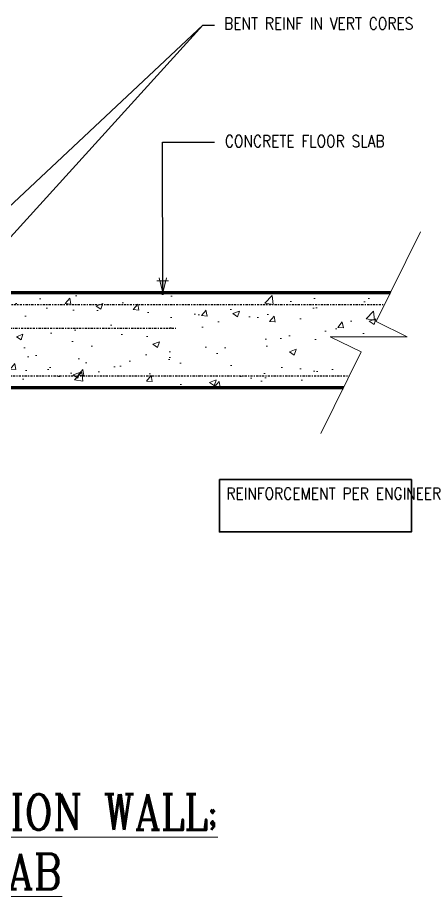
# Model space of a CAD drawing. Header units: inches. Extents: x -330 to -239.3, y 513.6 to 596.3.
# Drawn here: x -273.6 to -239.3, y 520.8 to 594.8 of the extents above; entities that cross this region are included whole.
import ezdxf

# ---------------------------------------------------------------- set-up
doc = ezdxf.new("R2010")
doc.units = ezdxf.units.IN
doc.header["$MEASUREMENT"] = 0
doc.linetypes.add('CENTER', pattern=[2, 1.25, -0.25, 0.25, -0.25])
for name, color, linetype, lineweight in [('A2 Hatch', 8, 'Continuous', 9), ('A4 medium', 7, 'Continuous', 35), ('DIM', 3, 'Continuous', 13), ('GRADE', 5, 'Continuous', 100), ('REBAR', 2, 'CENTER', 30)]:
    doc.layers.add(name, color=color, linetype=linetype, lineweight=lineweight)
doc.styles.add('ARCTEXT', font='arctext.shx', dxfattribs={"width": 0.85})
doc.styles.add('RomanC', font='romanc.shx', dxfattribs={"width": 0.85, "height": 5})
doc.dimstyles.new('ARCTEXT1-4', dxfattribs={"dimtxt": 4, "dimasz": 2, "dimexe": 2, "dimexo": 2, "dimgap": 2, "dimtad": 1, "dimdec": 4, "dimzin": 3, "dimdsep": 46, "dimlunit": 4, "dimtxsty": 'ARCTEXT', "dimblk": 'ARCHTICK', "dimcen": 2, "dimaunit": 1, "dimadec": 0, "dimazin": 0, "dimtfac": 1, "dimtdec": 4, "dimtmove": 2, "dimatfit": 3, "dimldrblk": 'arrow', "dimfxl": 1, "dimtolj": 1, "dimtzin": 0, "dimarcsym": 0})

# ---------------------------------------------------------------- blocks, each defined once
blk = doc.blocks.new('_ArchTick')
at = {"color": 0, "linetype": 'ByBlock', "const_width": 0.15}
blk.add_lwpolyline([(-0.5, -0.5), (0.5, 0.5)], dxfattribs=at)
blk = doc.blocks.new('arrow')
at = {"layer": 'DIM'}
blk.add_hatch(color=253, dxfattribs=at).paths.add_polyline_path([(-2, 0.5), (-2, -0.5), (0, 0)])
at = {"layer": 'DIM', "lineweight": 9}
for points in [[(-2, 0.98), (-2, 0.5), (-2.47, 0.62)], [(0.37, 0.09), (0, 0)], [(0.37, -0.09), (0, 0)], [(-2, -0.98), (-2, -0.5), (-2.47, -0.62)]]:
    blk.add_lwpolyline(points, dxfattribs=at)
at = {"layer": 'DIM', "lineweight": 15}
blk.add_lwpolyline([(0, 0), (-2, -0.5), (-2, 0.5), (0, 0)], dxfattribs=at)

msp = doc.modelspace()

# ---------------------------------------------------------------- hatches: boundary and pattern name
at = {"layer": 'A2 Hatch', "ltscale": 0.15}
h = msp.add_hatch(dxfattribs=at)
h.set_pattern_fill('AR-CONC', color=256, scale=0.8, style=0)
h.set_pattern_definition([(50, (-6211.7267, 2209.508), (5.7380815, -0.502017), [0.6, -6.6]), (355, (-6211.7267, 2209.508), (-1.1100107, 6.017537), [0.48, -5.28]), (100.4514, (-6211.2485, 2209.466), (4.628075, 5.5155163), [0.5099215, -5.609137]), (46.1842, (-6211.727, 2211.108), (8.537928, -1.324152), [0.9, -9.9]), (96.6356, (-6211.015, 2210.9974), (7.477302, 7.792943), [0.764882, -8.413704]), (351.1842, (-6211.727, 2211.108), (7.477296, 7.792949), [0.72, -7.92]), (21, (-6210.9267, 2210.708), (4.7752564, -3.220951), [0.6, -6.6]), (326, (-6210.9267, 2210.708), (1.9465227, 5.8012004), [0.48, -5.28]), (71.4514, (-6210.529, 2210.4394), (6.721781, 2.580244), [0.5099215, -5.609137]), (37.5, (-6211.7267, 2209.5078), (0.09727884, 2.6631508), [0, -5.216, 0, -5.36, 0, -5.3]), (7.5, (-6211.7267, 2209.5078), (2.1045563, 3.1552937), [0, -3.056, 0, -5.096, 0, -2.02]), (327.5, (-6213.5107, 2209.5078), (4.2705795, -0.180439), [0, -2, 0, -6.24, 0, -8.28]), (317.5, (-6214.3107, 2209.5078), (4.6654894, 0.8008399), [0, -2.6, 0, -4.144, 0, -5.88])])
h.paths.add_polyline_path([(-279.779, 563.606), (-246.151, 563.606), (-244.67, 566.606), (-247.284, 567.896), (-240.784, 567.896), (-243.397, 569.185), (-242.203, 571.606), (-279.779, 571.606)])

# ---------------------------------------------------------------- linework, layer by layer
at = {"layer": 'A4 medium', "ltscale": 0.15}
msp.add_lwpolyline([(-256.597, 555.865), (-240.435, 555.865), (-240.435, 551.454), (-256.597, 551.454)], close=True, dxfattribs=at)
at = {"layer": 'DIM'}
for p, q in [((-239.675, 576.728), (-243.397, 569.185)), ((-240.784, 567.896), (-243.397, 569.185)), ((-240.784, 567.896), (-247.284, 567.896)), ((-247.284, 567.896), (-244.67, 566.606)), ((-244.67, 566.606), (-248.065, 559.728))]:
    msp.add_line(p, q, dxfattribs=at)
at = {"layer": 'GRADE', "ltscale": 0.15}
for p, q in [((-324.106, 571.606), (-242.203, 571.606)), ((-328.053, 563.606), (-246.151, 563.606))]:
    msp.add_line(p, q, dxfattribs=at)
at = {"layer": 'REBAR', "ltscale": 0.15}
for p, q in [((-324.599, 570.606), (-242.696, 570.606)), ((-278.168, 568.621), (-260.263, 568.621)), ((-285.189, 564.606), (-245.657, 564.606))]:
    msp.add_line(p, q, dxfattribs=at)

# ---------------------------------------------------------------- texts
at = {"layer": 'DIM', "color": 3, "char_height": 1, "attachment_point": 1, "style": 'RomanC'}
for s, insert, width in [('BENT REINF IN VERT CORES', (-256.193, 594.772), 22.68955), ('CONCRETE FLOOR SLAB', (-256.139, 584.867), 22.68955), ('REINFORCEMENT PER ENGINEER', (-255.999, 555.179), 18.04318)]:
    msp.add_mtext(s, dxfattribs=dict(at, insert=insert, width=width))
at = {"layer": 'DIM', "insert": (-284.383, 529.354), "char_height": 3, "width": 75.66717, "attachment_point": 2, "style": 'RomanC'}
msp.add_mtext('{\\L8" BEARING TRANSITION WALL; CONCRETE SLAB}\\P\\P          ', dxfattribs=at)

# ---------------------------------------------------------------- leaders
at = {"layer": 'DIM'}
for points in [[(-284.242, 569.515), (-258.003, 594.127), (-257.003, 594.127)], [(-280.321, 569.532), (-258.003, 594.127), (-257.003, 594.127)], [(-261.37, 571.606), (-261.377, 584.289), (-257.003, 584.289)]]:
    msp.add_leader(points, dimstyle='ARCTEXT1-4', override={"dimasz": 0.5, "dimtad": 0}, dxfattribs=at)

doc.saveas('drawing.dxf')
